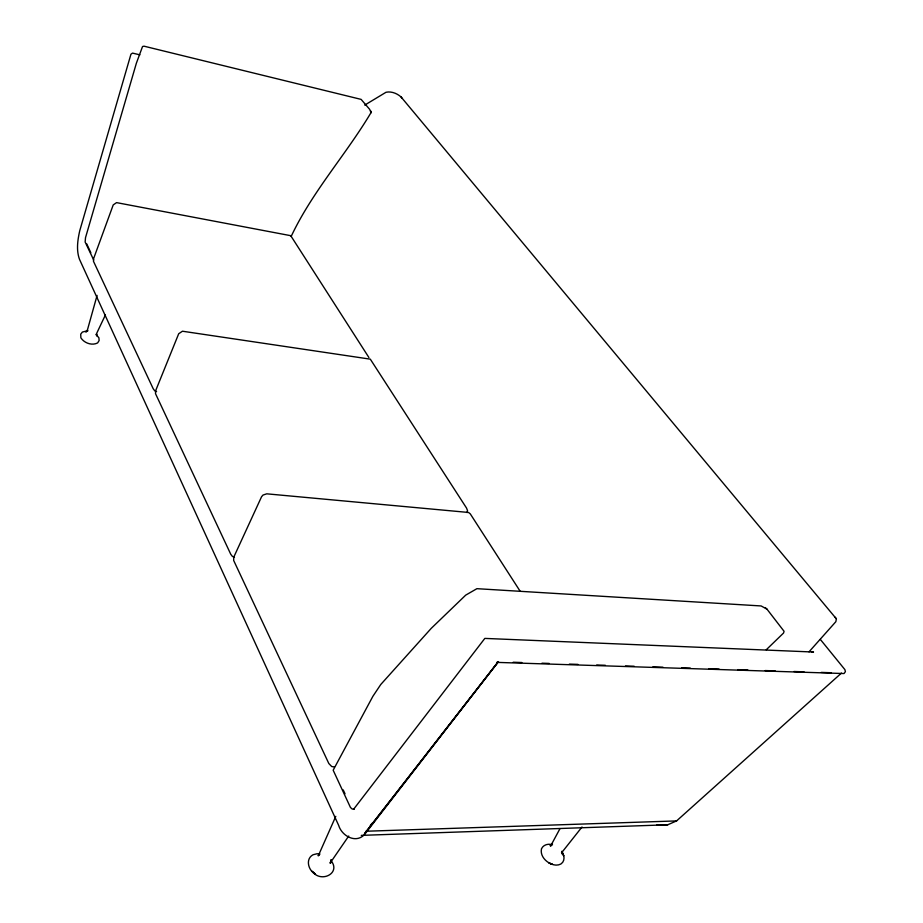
<?xml version="1.0" encoding="UTF-8"?>
<svg xmlns="http://www.w3.org/2000/svg" width="923" height="923" viewBox="0 0 923 923"><rect width="100%" height="100%" fill="white"/><g stroke="black" fill="none" stroke-linecap="round" stroke-linejoin="round"><path stroke-width="1.38" d="M467.038 512.577L467.511 510.604L466.542 508.077L370.308 359.162L182.454 331.219L178.704 333.734L155.618 390.775L155.514 393.671L230.727 554.192L232.388 556.407L234.477 557.296M97.088 295.395L87.466 329.834L85.77 332.038L87.95 330.688L82.389 332.049L80.716 334.172L80.866 337.795C84.201 343.068 91.919 345.906 97.619 342.929L99.119 340.564L98.911 337.853L95.98 334.288M291.16 236.45C312.124 191.834 345.917 154.776 371.023 112.618L369.661 109.352L361.124 99.384L144.046 46.185L142.546 46.519L136.362 63.237L85.504 237.707L85.147 242.022L93.696 260.032M335.787 816.347L318.25 855.863L319.496 854.456L318.227 855.217M105.407 314.951L96.823 333.053L96.673 335.787L96.43 334.657L97.18 335.799M560.019 828.589L550.546 846.149L552.462 843.714L550.027 845.572M348.732 836.019L330.053 863.201L331.311 859.878L330.769 863.005M370.319 825.543L372.061 823.27M582.009 826.985L561.553 852.829L561.888 851.26L562.211 854.133M766.24 649.78L783.535 633.051L784.077 631.32L766.99 609.168L761.129 605.95L476.914 588.678L465.734 595.116L431.26 628.332L380.772 684.497L372.869 696.334L333.168 770.209L350.44 807.44L352.148 808.986L354.201 809.252M809.021 651.834L835.846 621.687L836.388 618.848L834.98 617.152M361.297 835.373L667.744 824.781L676.582 820.916L841.453 673.075M353.555 809.333L484.829 638.404L813.521 652.03L811.963 652.03M364.735 105.107L386.022 92.265C391.34 91.112 397.052 93.396 401.02 96.927L836.388 618.848M365.958 831.242L676.582 820.916M656.668 825.104L667.744 824.781M513.2 662.241L521.841 662.529M541.997 663.199L549.185 663.429M569.341 664.099L577.983 664.387M596.696 664.998L605.338 665.287M625.494 665.945L634.136 666.233M652.849 666.856L662.933 667.179M681.647 667.802L690.289 668.09M709.002 668.702L719.075 669.037M737.789 669.648L747.872 669.983M765.144 670.56L775.228 670.883M793.942 671.506L804.025 671.84M821.297 672.405L831.381 672.74M334.449 766.955L331.703 766.528L328.819 763.517L233.669 560.469L233.761 557.157L261.567 496.736L263.02 495.051L266.759 493.828L468.515 512.461L470.257 513.834L520.18 591.297M319.946 854.029L317.085 853.74L313.082 854.744C305.028 858.99 308.363 870.735 315.493 874.185L312.17 871.266C320.743 883.599 341.833 873.17 330.653 860.167M552.508 844.833C548.424 843.357 543.382 844.626 541.478 848.802C539.92 855.967 546.058 862.394 552.485 864.413L548.908 862.832C552.542 864.989 556.996 866.086 560.896 864.009C564.588 861.644 564.761 856.729 562.718 853.221L563.699 855.979L562.534 852.598M156.575 391.583L154.706 390.775L153.183 388.698L93.465 261.278L93.581 258.705L113.217 204.918L116.575 202.622L290.745 235.688L368.912 357.524M139.904 54.838L132.52 53.107L130.939 54.226L79.747 230.727C77.647 240.026 76.159 250.075 79.47 259.271L338.66 825.381C342.029 836.55 357.097 844.383 365.462 833.377L498.501 661.606L364.458 833.769L497.647 662.356L496.782 662.379L844.037 673.548L845.41 671.644L844.891 669.613L820.374 639.466M765.236 607.599L766.99 609.168M401.02 96.927L401.932 98.011M86.612 243.695L90.846 252.706M343.206 789.915L345.017 793.768M370.642 111.025L371.023 112.618L370.642 111.025"/></g></svg>
